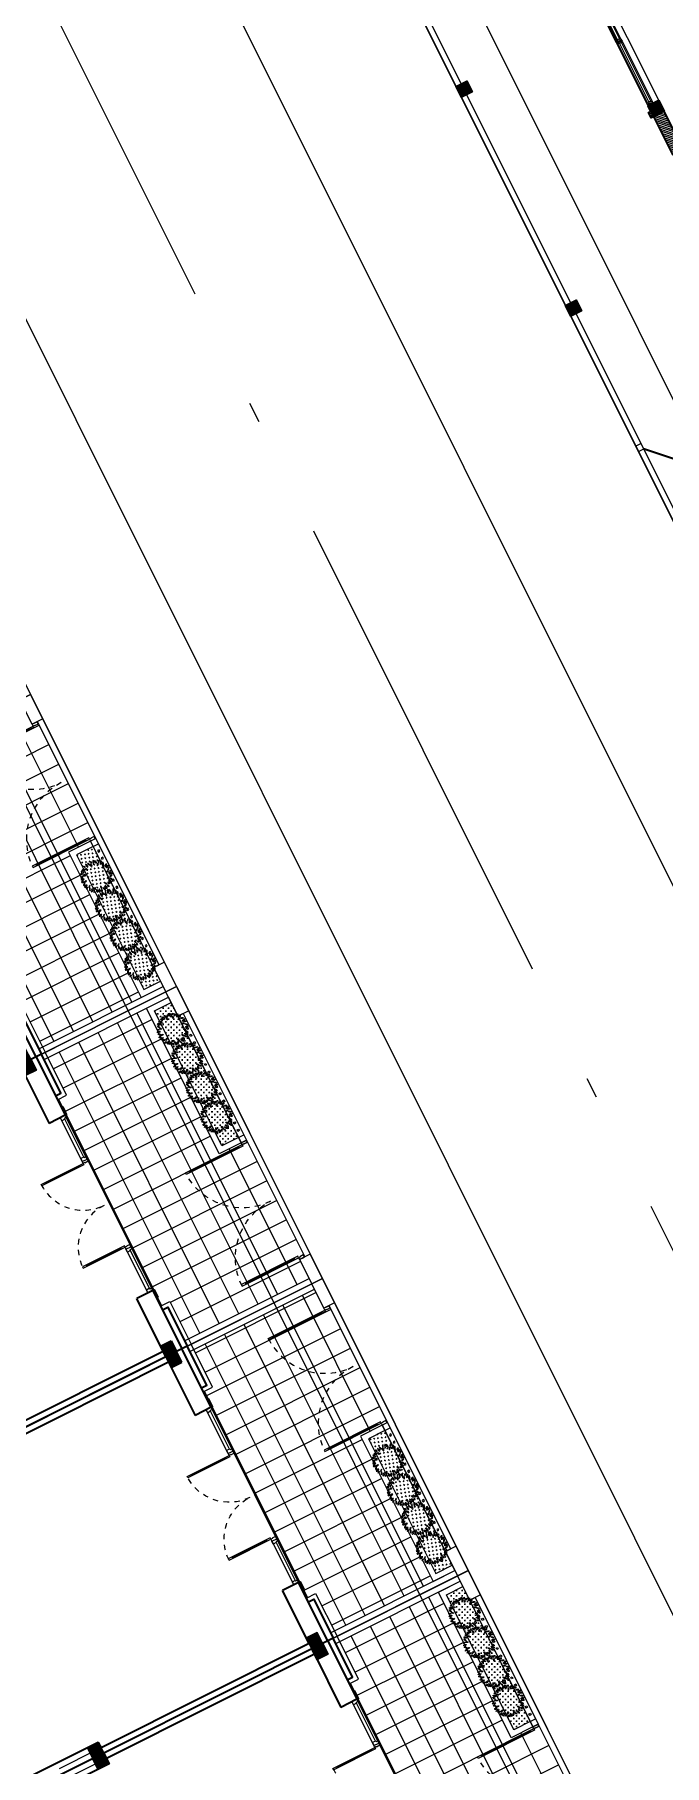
# Model space of a CAD drawing. Header units: millimetres. Extents: x 567980 to 569372, y 2065777 to 2066674.
# Drawn here: x 568776.24 to 568787.82, y 2066361.73 to 2066393.54 of the extents above; entities that cross this region are included whole.
import ezdxf

# ---------------------------------------------------------------- set-up
doc = ezdxf.new("R2010")
doc.units = ezdxf.units.MM
for name, pattern in [('ACAD_ISO10W100', [18.5, 12, -3, 0.5, -3]), ('CENTER', [3, 1.5, -0.5, 0.5, -0.5]), ('HIDDEN2', [0.1875, 0.125, -0.0625])]:
    doc.linetypes.add(name, pattern=pattern)
for name, color, linetype, lineweight in [('A-CAY', 76, 'Continuous', 13), ('A-COT VACH', 2, 'Continuous', 35), ('A-CUA', 25, 'Continuous', 5), ('A-HATCH', 251, 'Continuous', 5), ('A-NET THAY', 125, 'Continuous', 18), ('A-TRUC', 250, 'CENTER', 5), ('A-TUONG', 255, 'Continuous', 35), ('boDnv', 54, 'Continuous', 25), ('E- THAY', 9, 'Continuous', 20)]:
    doc.layers.add(name, color=color, linetype=linetype, lineweight=lineweight)
for name, color, linetype in [('ChiaLo', 128, 'CENTER'), ('datOlienke', 42, 'Continuous'), ('LogDg', 7, 'Continuous'), ('LoLK', 6, 'Continuous'), ('QH', 7, 'Continuous'), ('QUYEN', 7, 'Continuous'), ('TimDg', 222, 'Continuous'), ('ViaHeS', 32, 'Continuous')]:
    doc.layers.add(name, color=color, linetype=linetype)
doc.styles.add('rms', font='romans.shx', dxfattribs={"width": 0.7, "bigfont": 'vns.shx'})
doc.linetypes.add('ADL', pattern='A,0.125,-0.15,["++",rms,S=0.5,R=0,X=0,Y=-0.2245],-1.35,1.125', length=2.75)

# ---------------------------------------------------------------- blocks, each defined once
blk = doc.blocks.new('NEN')
at = {"layer": 'boDnv', "color": 10, "linetype": 'ADL', "ltscale": 0.25}
for points in [[(138.064, -70.202), (163.347, -55.493), (165.206, -49.265), (120.533, 40.055), (114.463, 42.257), (87.67, 30.578), (85.617, 24.916), (132.335, -68.493)], [(72.798, 19.248), (66.728, 21.45), (39.936, 9.771), (37.882, 4.109), (87.299, -94.695), (93.027, -96.404), (118.311, -81.695), (120.17, -75.467)]]:
    blk.add_lwpolyline(points, close=True, dxfattribs=at)
at = {"layer": 'ChiaLo', "ltscale": 5}
for points in [[(45.593, -13.544), (81.368, 4.349)], [(48.277, -18.91), (84.052, -1.017)], [(50.961, -24.276), (86.736, -6.384)]]:
    blk.add_lwpolyline(points, dxfattribs=at)
at = {"layer": 'datOlienke'}
for points in [[(138.192, -71.285), (164.192, -56.158), (166.277, -49.172), (121.249, 40.859), (114.429, 43.333), (86.877, 31.323), (84.53, 24.853), (131.634, -69.327)], [(73.514, 20.052), (66.694, 22.526), (39.142, 10.516), (36.795, 4.047), (86.598, -95.529), (93.156, -97.487), (119.156, -82.36), (121.241, -75.374)]]:
    blk.add_lwpolyline(points, close=True, dxfattribs=at)
at = {"layer": 'LogDg'}
for points in [[(81.968, 23.269), (128.805, -70.377, 0.432836), (139.983, -73.714), (165.966, -58.597, 0.395833), (169.098, -48.104), (123.817, 42.43, 0.398858), (113.466, 46.185), (85.926, 34.181, 0.429738)], [(83.769, -96.579), (34.233, 2.462, -0.429738), (38.192, 13.375), (65.731, 25.379, -0.398858), (76.083, 21.623), (124.061, -74.306, -0.395833), (120.929, -84.799), (94.947, -99.916, -0.432836)]]:
    blk.add_lwpolyline(points, format="xyb", close=True, dxfattribs=at)
at = {"layer": 'LoLK'}
for points in [[(92.391, 33.727), (86.877, 31.323), (84.53, 24.853), (90.637, 12.644), (100.475, 17.564)], [(81.368, 4.349), (78.684, 9.715), (68.846, 4.795), (60.797, 0.769), (63.481, -4.597)], [(84.052, -1.017), (81.368, 4.349), (63.481, -4.597), (66.164, -9.964)], [(86.736, -6.384), (84.052, -1.017), (66.164, -9.964), (68.848, -15.33)], [(89.42, -11.75), (86.736, -6.384), (68.848, -15.33), (71.532, -20.696)]]:
    blk.add_lwpolyline(points, close=True, dxfattribs=at)
at = {"layer": 'TimDg', "linetype": 'ACAD_ISO10W100', "ltscale": 0.75}
blk.add_lwpolyline([(131.363, -82.199), (74.098, 32.298)], dxfattribs=at)
at = {"layer": 'ViaHeS'}
for points in [[(138.192, -71.285), (164.192, -56.158), (166.277, -49.172), (121.249, 40.859), (114.429, 43.333), (86.877, 31.323), (84.53, 24.853), (131.634, -69.327)], [(73.514, 20.052), (66.694, 22.526), (39.142, 10.516), (36.795, 4.047), (86.598, -95.529), (93.156, -97.487), (119.156, -82.36), (121.241, -75.374)]]:
    blk.add_lwpolyline(points, close=True, dxfattribs=at)
blk = doc.blocks.new('NEN K02')
at = {"layer": 'datOlienke'}
blk.add_lwpolyline([(-109.225, 40), (-114.488, 35.007), (-116.072, 4.993), (-111.335, 0), (0, 0), (4.684, 4.99), (2.786, 35.01), (-2.53, 40)], close=True, dxfattribs=at)
at = {"layer": 'LoLK'}
for points in [[(-91.668, 40), (-97.668, 40), (-97.668, 29), (-97.668, 20), (-91.668, 20)], [(-91.668, 20), (-97.668, 20), (-97.668, 29), (-97.668, 40), (-91.668, 40)], [(-85.668, 40), (-91.668, 40), (-91.668, 20), (-85.668, 20)], [(-91.668, 20), (-91.668, 40), (-85.668, 40), (-85.668, 20)], [(-79.668, 40), (-85.668, 40), (-85.668, 20), (-79.668, 20)], [(-85.668, 20), (-85.668, 40), (-79.668, 40), (-79.668, 20)], [(-73.668, 40), (-79.668, 40), (-79.668, 20), (-73.668, 20)], [(-79.668, 20), (-79.668, 40), (-73.668, 40), (-73.668, 20)]]:
    blk.add_lwpolyline(points, close=True, dxfattribs=at)
blk = doc.blocks.new('cot 220')
at = {"layer": 'A-COT VACH'}
h = blk.add_hatch(color=256, dxfattribs=at)
h.dxf.hatch_style = 1
h.paths.add_polyline_path([(110, 110), (-110, 110), (-110, -110), (110, -110)])
blk.add_lwpolyline([(-110, -110), (110, -110), (110, 110), (-110, 110)], close=True, dxfattribs=at)
blk = doc.blocks.new('cot gia md a1')
at = {"layer": 'A-NET THAY'}
blk.add_lwpolyline([(880, 0), (880, -190), (0, -190), (0, -110)], dxfattribs=at)
at = {"layer": 'A-TUONG'}
blk.add_lwpolyline([(800, 0), (800, -110), (0, -110), (0, 0)], dxfattribs=at)
blk = doc.blocks.new('phao cua chinh mb a1')
at = {"layer": 'A-TUONG'}
blk.add_lwpolyline([(0, 0), (0, -30), (-150, -30), (-150, 0)], dxfattribs=at)
blk = doc.blocks.new('TRU CONG')
at = {"layer": 'A-NET THAY'}
blk.add_lwpolyline([(0, 0), (500, 0), (500, 220), (0, 220)], close=True, dxfattribs=at)
blk = doc.blocks.new('*U304')
for p, q in [((90, 1450), (50, 1450)), ((70, 100), (70, 1450)), ((3110, 1450), (3150, 1450)), ((3130, 100), (3130, 1450)), ((90, 100), (50, 100)), ((3110, 100), (3150, 100))]:
    blk.add_line(p, q)
for points in [[(50, 0), (90, 0), (90, 1550), (50, 1550)], [(3150, 0), (3110, 0), (3110, 1550), (3150, 1550)], [(0, -133), (60, -133), (60, -40), (50, -40), (50, 0), (0, 0)], [(3200, -133), (3140, -133), (3140, -40), (3150, -40), (3150, 0), (3200, 0)]]:
    blk.add_lwpolyline(points, close=True)
at = {"linetype": 'HIDDEN2'}
for centre, start, end in [((50, 0), 0, 90), ((3150, 0), 90, 180)]:
    blk.add_arc(centre, 1550, start, end, dxfattribs=at)
blk = doc.blocks.new('*U316')
at = {"layer": 'A-NET THAY'}
blk.add_lwpolyline([(-0.015, -0.015), (0.015, -0.015), (0.015, 0.015), (-0.015, 0.015)], close=True, dxfattribs=at)
blk = doc.blocks.new('*U317')
at = {"layer": 'A-NET THAY', "color": 0, "linetype": 'ByBlock', "lineweight": -2, "transparency": 16777216}
for p in [(0, 0), (0.15, 0), (0.3, 0), (0.45, 0), (0.6, 0), (0.75, 0), (0.9, 0), (1.05, 0), (1.2, 0), (1.35, 0), (1.5, 0), (1.65, 0), (1.8, 0), (1.95, 0), (2.1, 0), (2.25, 0)]:
    blk.add_blockref('*U316', p, dxfattribs=at)
blk = doc.blocks.new('mb-cay40')
at = {"color": 0, "linetype": 'ByBlock'}
for centre, radius, start, end in [((-427, 694), 54.1, 146.81507, 244.01934), ((-496, 675), 54.1, 326.81507, 64.01934), ((-300, 710), 100, 149.47372, 231.75859), ((-448, 683), 100, 329.47372, 51.75859), ((-231, 779), 98.1, 192.30595, 259.6849), ((-344, 662), 98.1, 12.30595, 79.6849), ((-148, 638), 79.7, 145.52479, 220.83273), ((-273, 631), 79.7, 325.52479, 40.83273), ((-136, 737), 62.9, 125.40933, 202.71009), ((-231, 764), 62.9, 305.40933, 22.71009), ((16, 684), 137, 133.81169, 194.30773), ((-211, 749), 137, 313.81169, 14.30773), ((113, 711), 137, 163.46423, 212.79056), ((-134, 676), 137, 343.46423, 32.79056), ((138, 616), 80.6, 104.10036, 168.46502), ((40, 710), 80.6, 284.10036, 348.46502), ((230, 506), 141, 100.3005, 160.44765), ((72, 692), 141, 280.3005, 340.44765), ((-767, 152), 75.6, 44.25765, 108.59266), ((-736, 277), 75.6, 224.25765, 288.59266), ((-743, 226), 96, 30.94824, 110.57839), ((-695, 365), 96, 210.94824, 290.57839), ((-787, 176), 111, 280.87616, 345.44791), ((-659, 40), 111, 100.87616, 165.44791), ((-690, -39), 87.4, 54.97446, 151.37923), ((-716, 74), 87.4, 234.97446, 331.37923), ((-680, 301), 102, 69.72014, 135.64891), ((-718, 468), 102, 249.72014, 315.64891), ((-654, 503), 44.2, 163.49335, 274.46973), ((-693, 471), 44.2, 343.49335, 94.46973), ((-638, 119), 83.9, 60.50948, 129.29199), ((-649, 257), 83.9, 240.50948, 309.29199), ((-542, 597), 98.1, 183.31893, 263.19037), ((-651, 494), 98.1, 3.31893, 83.19037), ((-620, 357), 75.8, 22.57231, 98.33354), ((-561, 461), 75.8, 202.57231, 278.33354), ((-554, 556), 69.9, 25.45365, 116.6852), ((-522, 648), 69.9, 205.45365, 296.6852), ((-390, 597), 66.9, 168.8066, 257.6391), ((-470, 545), 66.9, 348.8066, 77.6391), ((49, 562), 68.8, 103.89139, 198.90395), ((-33, 607), 68.8, 283.89139, 18.90395), ((213, 369), 79.6, 86.02822, 161.36976), ((143, 474), 79.6, 266.02822, 341.36976), ((159, -75), 77.3, 28.80716, 103.91988), ((208, 37), 77.3, 208.80716, 283.91988), ((260, 521), 76.9, 122.58173, 207.17999), ((150, 551), 76.9, 302.58173, 27.17999), ((243, 141), 78, 58.87476, 131.21352), ((232, 267), 78, 238.87476, 311.21352), ((320, 284), 110, 64.73526, 140.57812), ((282, 453), 110, 244.73526, 320.57812), ((314, -59), 90.4, 71.37117, 141.75354), ((272, 83), 90.4, 251.37117, 321.75354), ((300, 426), 53.5, 59.98145, 155.66759), ((278, 494), 53.5, 239.98145, 335.66759), ((293, 25), 97.6, 29.1952, 106.7189), ((350, 166), 97.6, 209.1952, 286.7189), ((359, 242), 79.1, 90.25287, 173.52208), ((280, 330), 79.1, 270.25287, 353.52208), ((344, 142), 53.6, 28.19814, 112.19179), ((371, 217), 53.6, 208.19814, 292.19179), ((-675, -123), 70, 71.81925, 140.08176), ((-707, -12), 70, 251.81925, 320.08176), ((-557, -163), 78, 113.47529, 203.45596), ((-660, -123), 78, 293.47529, 23.45596), ((-617, 21), 75, 267.17243, 337.23647), ((-551, -83), 75, 87.17243, 157.23647), ((-605, -147), 107, 271.63276, 352.02679), ((-496, -269), 107, 91.63276, 172.02679), ((-473, -294), 49.3, 76.54191, 193.47743), ((-509, -257), 49.3, 256.54191, 13.47743), ((-342, -221), 95.9, 122.88731, 186.72533), ((-489, -152), 95.9, 302.88731, 6.72533), ((-314, -281), 91.1, 159.11699, 230.36062), ((-457, -318), 91.1, 339.11699, 50.36062), ((-220, -348), 109, 122.11699, 201.72753), ((-379, -297), 109, 302.11699, 21.72753), ((-170, -364), 62.5, 129.74751, 206.0709), ((-267, -343), 62.5, 309.74751, 26.0709), ((-133, -236), 75.4, 148.78766, 221.59771), ((-253, -247), 75.4, 328.78766, 41.59771), ((-160, -372), 84.6, 5.31956, 80.41897), ((-61, -281), 84.6, 185.31956, 260.41897), ((100, -278), 148, 165.20711, 218.32175), ((-159, -332), 148, 345.20711, 38.32175), ((-19, -211), 70.3, 353.64998, 74.65145), ((70, -151), 70.3, 173.64998, 254.65145), ((110, -276), 64.3, 156.77542, 231.28797), ((11, -301), 64.3, 336.77542, 51.28797), ((113, -290), 96.7, 38.69621, 106.24154), ((162, -137), 96.7, 218.69621, 286.24154), ((133, -213), 116, 6.54869, 76.89113), ((275, -87), 116, 186.54869, 256.89113), ((243, -118), 50.7, 359.25572, 87.62866), ((296, -68), 50.7, 179.25572, 267.62866)]:
    blk.add_arc(centre, radius, start, end, dxfattribs=at)
blk = doc.blocks.new('*U310')
at = {"layer": 'A-CAY', "xscale": 0.0005, "yscale": 0.0005, "zscale": 0.0005, "rotation": 296.5718179110141}
blk.add_blockref('mb-cay40', (-0.044, -0.134), dxfattribs=at)
blk = doc.blocks.new('*U311')
at = {"layer": 'A-NET THAY', "color": 0, "linetype": 'ByBlock', "lineweight": -2, "transparency": 16777216}
for p in [(0, 0), (0.6, 0), (1.2, 0), (1.8, 0)]:
    blk.add_blockref('*U310', p, dxfattribs=at)
blk = doc.blocks.new('*U305')
for p, q in [((90, -100), (50, -100)), ((70, -100), (70, -1050)), ((2310, -100), (2350, -100)), ((2330, -100), (2330, -1050)), ((90, -1050), (50, -1050)), ((2310, -1050), (2350, -1050))]:
    blk.add_line(p, q)
for points in [[(0, 133), (60, 133), (60, 40), (50, 40), (50, 0), (0, 0)], [(2400, 133), (2340, 133), (2340, 40), (2350, 40), (2350, 0), (2400, 0)], [(50, 0), (90, 0), (90, -1150), (50, -1150)], [(2350, 0), (2310, 0), (2310, -1150), (2350, -1150)]]:
    blk.add_lwpolyline(points, close=True)
at = {"linetype": 'HIDDEN2'}
for centre, start, end in [((50, 0), 270, 0), ((2350, 0), 180, 270)]:
    blk.add_arc(centre, 1150, start, end, dxfattribs=at)
blk = doc.blocks.new('*U303')
at = {"ltscale": 10}
for p, q in [((900, 0), (0, 0)), ((855, -60), (45, -60)), ((855, -100), (45, -100))]:
    blk.add_line(p, q, dxfattribs=at)
for points in [[(0, -100), (45, -100), (45, -60), (60, -60), (60, 0), (0, 0)], [(900, -100), (855, -100), (855, -60), (840, -60), (840, 0), (900, 0)]]:
    blk.add_lwpolyline(points, close=True, dxfattribs=at)
blk = doc.blocks.new('MBT1 A1')
at = {"layer": 'A-HATCH'}
h = blk.add_hatch(dxfattribs=at)
h.set_pattern_fill('SQRTMPLT', color=256, scale=0.4, pattern_type=2)
h.set_pattern_definition([(6e-15, (-410.51707, -66.48982), (-3e-17, 0.4), []), (90, (-410.51707, -66.48982), (-0.4, 0), [])])
h.paths.add_polyline_path([(5.89, -17.3), (5.12, -17.3), (5.12, -17.11), (4.95, -17.11), (4.95, -17.14), (4.8, -17.14), (4.8, -17.11), (1.2, -17.11), (1.2, -17.14), (1.05, -17.14), (1.05, -17.11), (0.88, -17.11), (0.88, -17.3), (0.11, -17.3), (0.11, -19.33), (3.1, -19.33), (3.1, -19.78), (3.1, -19.89), (5.5, -19.89), (5.5, -19.78), (5.89, -19.78)])
at = {"layer": 'A-HATCH', "true_color": 0x46cb3a}
h = blk.add_hatch(dxfattribs=at)
h.set_pattern_fill('CROSS', color=95, scale=0.2, angle=-63.4282, double=1)
h.set_pattern_definition([(296.571818, (-410.51707, -66.48982), (0.0670846797, -0.022352757), [0.025, -0.075]), (26.571818, (-410.522656, -66.50659), (0.022352757, 0.0670846797), [0.025, -0.075])])
h.paths.add_polyline_path([(2.99, -19.44), (0.22, -19.44), (0.22, -19.78), (2.99, -19.78)])
at = {"layer": 'A-NET THAY'}
for p, q in [((1.2, -17.11), (4.8, -17.11)), ((0.5, -20), (5.5, -20)), ((3.1, -19.89), (5.5, -19.89))]:
    blk.add_line(p, q, dxfattribs=at)
for points in [[(0, -19.78), (0, -17.22), (0.11, -17.22), (0.11, -19.78)], [(6, -19.78), (6, -17.22), (5.89, -17.22), (5.89, -19.78)], [(0.11, -19.78), (3.1, -19.78), (3.1, -19.33), (0.11, -19.33)], [(0.5, -19.89), (3.1, -19.89), (3.1, -19.78), (0.5, -19.78)], [(2.99, -19.89), (3.1, -19.89), (3.1, -19.78), (2.99, -19.78)]]:
    blk.add_lwpolyline(points, close=True, dxfattribs=at)
blk.add_lwpolyline([(2.99, -19.78), (2.99, -19.44), (0.22, -19.44), (0.22, -19.78)], dxfattribs=at)
at = {"layer": 'A-TRUC', "ltscale": 0.5}
for p, q in [((0.11, -16.89), (0.11, -2.11)), ((5.89, -16.89), (5.89, -2.11))]:
    blk.add_line(p, q, dxfattribs=at)
at = {"layer": 'A-TUONG'}
for p, q in [((0, -17.11), (0, -2)), ((6, -17.11), (6, -2)), ((0.22, -12.5), (0.22, -7.73)), ((0.22, -12.5), (0.11, -12.5)), ((0.11, -16.78), (0.11, -12.5)), ((5.89, -16.78), (5.89, -12.5)), ((0.11, -16.78), (1.2, -16.78)), ((1.2, -17.11), (1.2, -16.78)), ((5.89, -16.78), (4.8, -16.78)), ((4.8, -17.11), (4.8, -16.78)), ((0, -17.11), (1.2, -17.11)), ((4.8, -17.11), (6, -17.11))]:
    blk.add_line(p, q, dxfattribs=at)
at = {"layer": 'A-COT VACH', "xscale": 0.001, "yscale": 0.001, "zscale": 0.001}
for p in [(0.11, -12.39), (0.11, -16.89), (5.89, -16.89)]:
    blk.add_blockref('cot 220', p, dxfattribs=at)
at = {"layer": 'A-CUA', "extrusion": (0, 0, -1), "xscale": 0.0007500000000000045, "yscale": 0.0007500000000000045, "zscale": -0.0007500000000000046, "rotation": 179.9999363377021}
blk.add_blockref('*U305', (-2.1, -17.01), dxfattribs=at)
at = {"layer": 'A-CUA', "yscale": 0.001, "zscale": 0.001, "rotation": 6.366229791333411e-05}
for p, xscale in [((1.2, -17.01), 0.001), ((4.8, -17.01), -0.001)]:
    blk.add_blockref('*U303', p, dxfattribs=dict(at, xscale=xscale))
at = {"layer": 'A-CUA', "extrusion": (0, 0, -1), "xscale": -0.0007500000000000044, "yscale": 0.0007500000000000044, "zscale": -0.0007500000000000044}
blk.add_blockref('*U304', (-3.1, -19.78), dxfattribs=at)
at = {"layer": 'A-NET THAY', "yscale": 0.001, "zscale": 0.001}
for name, p, xscale in [('cot gia md a1', (0, -17.11), 0.001), ('phao cua chinh mb a1', (1.2, -17.11), 0.001), ('phao cua chinh mb a1', (4.8, -17.11), -0.001), ('cot gia md a1', (6, -17.11), -0.001), ('TRU CONG', (0, -20), 0.001), ('TRU CONG', (6, -20), -0.001)]:
    blk.add_blockref(name, p, dxfattribs=dict(at, xscale=xscale))
at = {"layer": 'A-NET THAY'}
for name, p in [('*U311', (0.67, -19.587)), ('*U317', (0.62, -19.835))]:
    blk.add_blockref(name, p, dxfattribs=at)
blk = doc.blocks.new('MBT1K02')
at = {"layer": 'LoLK'}
blk.add_blockref('NEN K02', (0, 0), dxfattribs=at)
at = {"layer": 'LoLK', "rotation": 180}
for p in [(-91.668, 20), (-79.668, 20)]:
    blk.add_blockref('MBT1 A1', p, dxfattribs=at)
at = {"layer": 'LoLK', "xscale": -1, "rotation": 180}
for p in [(-91.668, 20), (-79.668, 20)]:
    blk.add_blockref('MBT1 A1', p, dxfattribs=at)
blk = doc.blocks.new('NEN KO1')
at = {"layer": 'datOlienke'}
blk.add_lwpolyline([(4.684, 4.99), (2.786, 35.01), (-2.53, 40), (-103.193, 40), (-108.456, 35.007), (-110.04, 4.993), (-105.303, 0), (0, 0)], close=True, dxfattribs=at)
at = {"layer": 'LoLK'}
blk.add_lwpolyline([(-109.723, 11), (-110.04, 4.993), (-105.303, 0), (-91.652, 0), (-91.652, 11)], close=True, dxfattribs=at)
blk = doc.blocks.new('*U404')
at = {"layer": 'A-CUA', "color": 32}
for points in [[(60, -40), (45, -40), (45, -18), (0, -18), (0, -40), (0, -40), (0, -82), (0, -82), (0, -103), (45, -103), (45, -82), (60, -82)], [(30, -82), (60, -82), (60, -40), (30, -40)], [(1292, -82), (1262, -82), (1262, -40), (1292, -40)], [(1322, -82), (1307, -82), (1307, -40), (1322, -40), (1322, -18), (1277, -18), (1277, -40), (1292, -40), (1292, -82), (1277, -82), (1277, -103), (1322, -103)], [(1307, -82), (1337, -82), (1337, -40), (1307, -40)], [(2540, -40), (2555, -40), (2555, -18), (2600, -18), (2600, -40), (2600, -40), (2600, -82), (2600, -82), (2600, -103), (2555, -103), (2555, -82), (2540, -82)], [(2570, -82), (2540, -82), (2540, -40), (2570, -40)]]:
    blk.add_lwpolyline(points, close=True, dxfattribs=at)
at = {"layer": 'A-CUA', "color": 37, "lineweight": -2}
for points in [[(45, -18), (1277, -18), (1277, -40), (45, -40)], [(45, -82), (1277, -82), (1277, -103), (45, -103)], [(2555, -18), (1322, -18), (1322, -40), (2555, -40)], [(2555, -82), (1322, -82), (1322, -103), (2555, -103)]]:
    blk.add_lwpolyline(points, close=True, dxfattribs=at)
blk = doc.blocks.new('phào cửa')
at = {"layer": 'A-HATCH'}
h = blk.add_hatch(dxfattribs=at)
h.set_pattern_fill('ANSI31', color=256, scale=250)
h.set_pattern_definition([(45, (-237697.46, 7620.01), (-22.097087, 22.097087), [])])
h.paths.add_polyline_path([(0, 0), (0, 110), (-50, 110), (-50, 0)])
at = {"layer": 'A-TUONG'}
blk.add_lwpolyline([(0, 0), (0, 110), (-50, 110), (-50, 0)], close=True, dxfattribs=at)
blk = doc.blocks.new('cum dh a3.3.1.6.7')
at = {"layer": 'A-HATCH'}
h = blk.add_hatch(dxfattribs=at)
h.set_pattern_fill('ANSI31', color=256, scale=0.25)
h.set_pattern_definition([(45, (-245.698912, 2), (-0.022097087, 0.022097087), [])])
h.paths.add_polyline_path([(-7.781, -4.32), (-7.781, -5.32), (-8.001, -5.32), (-8.001, -4.32)])
h.paths.add_polyline_path([(-7.781, -10.12), (-7.781, -11.64), (-6.184, -13.14), (-5.312, -13.079), (-5.298, -13.299), (-6.271, -13.36), (-8.001, -11.735), (-8.001, -10.12)])
h.paths.add_polyline_path([(-7.781, -7.92), (-8.001, -7.92), (-8.001, -8.7), (-7.781, -8.7)])
at = {"layer": 'A-NET THAY', "elevation": 0}
blk.add_lwpolyline([(-8.001, -7.92), (-7.781, -7.92), (-7.781, -5.32), (-8.001, -5.32)], close=True, dxfattribs=at)
at = {"layer": 'A-TUONG', "elevation": 0}
blk.add_lwpolyline([(-7.781, -4.32), (-7.781, -5.32), (-8.001, -5.32), (-8.001, -4.32), (-7.781, -4.32)], dxfattribs=at)
at = {"layer": 'A-COT VACH', "xscale": 0.001, "yscale": 0.001, "zscale": 0.001, "rotation": 359.9999999999999}
blk.add_blockref('cot 220', (-7.891, -5.21), dxfattribs=at)
at = {"layer": 'A-CUA', "xscale": 0.001, "yscale": 0.001, "zscale": 0.001, "rotation": 90}
blk.add_blockref('*U404', (-8.001, -7.92, 0), dxfattribs=at)
at = {"layer": 'A-TUONG', "xscale": 0.001, "yscale": 0.001, "zscale": 0.001, "rotation": 359.9999999999999}
blk.add_blockref('phào cửa', (-8.001, -5.21, 0), dxfattribs=at)
blk = doc.blocks.new('MBT1KO1')
at = {"layer": 'LoLK', "xscale": -1, "rotation": 270}
blk.add_blockref('cum dh a3.3.1.6.7', (-93.652, 11), dxfattribs=at)
at = {"layer": 'LoLK'}
blk.add_blockref('NEN KO1', (0, 0), dxfattribs=at)
blk = doc.blocks.new('cong phu')
at = {"layer": 'A-NET THAY'}
blk.add_lwpolyline([(110, -1610), (110, -1500), (0, -1500), (0, -1610)], close=True, dxfattribs=at)
at = {"layer": 'QUYEN'}
for points in [[(0, 0, 37.5, 37.5, 0), (-544, -544, 0, 0, 0.192739), (0, -750, 0, 0, 1.782882)], [(0, -1500, 37.5, 37.5, 0), (-544, -956, 0, 0, -0.192739), (0, -750, 0, 0, -1.782882)]]:
    blk.add_lwpolyline(points, format="xyseb", dxfattribs=at)
blk = doc.blocks.new('rkg1')
at = {"layer": 'A-NET THAY'}
for points in [[(0, -2000), (0, 0), (-11000, 0), (-11000, -13668), (-6010, -18352), (0, -17972), (0, -14966)], [(-110, -2000), (-110, -110), (-10890, -110), (-10890, -13620), (-5969, -18239), (-110, -17869), (-110, -14966)]]:
    blk.add_lwpolyline(points, dxfattribs=at)
at = {"layer": 'A-COT VACH'}
for p in [(-10890, -4610), (-10890, -9110)]:
    blk.add_blockref('cot 220', p, dxfattribs=at)
at = {"layer": 'E- THAY', "xscale": -1}
blk.add_blockref('cong phu', (-10890, -220), dxfattribs=at)
blk = doc.blocks.new('CUM CONG A3-A3.1-A6-A7')
at = {"layer": 'QH', "xscale": 0.001, "yscale": 0.001, "zscale": 0.001}
blk.add_blockref('rkg1', (11, 0), dxfattribs=at)
blk = doc.blocks.new('MB CONG KHU A')
at = {"layer": 'LoLK', "xscale": -0.9999999999999997, "rotation": 206.5720922919692}
blk.add_blockref('CUM CONG A3-A3.1-A6-A7', (43.238, 143.693), dxfattribs=at)

msp = doc.modelspace()

# ---------------------------------------------------------------- block references
at = {"layer": 'boDnv'}
msp.add_blockref('NEN', (568697.481, 2066371.697), dxfattribs=at)

# ---------------------------------------------------------------- next in the draw order: block references
at = {"layer": 'LoLK', "rotation": 296.5718179020918}
msp.add_blockref('MBT1K02', (568784.078, 2066276.168), dxfattribs=at)

# ---------------------------------------------------------------- next in the draw order: block references
msp.add_blockref('MBT1KO1', (568829.115, 2066302.37), dxfattribs=at)

# ---------------------------------------------------------------- next in the draw order: block references
at = {"layer": 'LoLK'}
msp.add_blockref('MB CONG KHU A', (568744.879, 2066240.648), dxfattribs=at)

doc.saveas('drawing.dxf')
